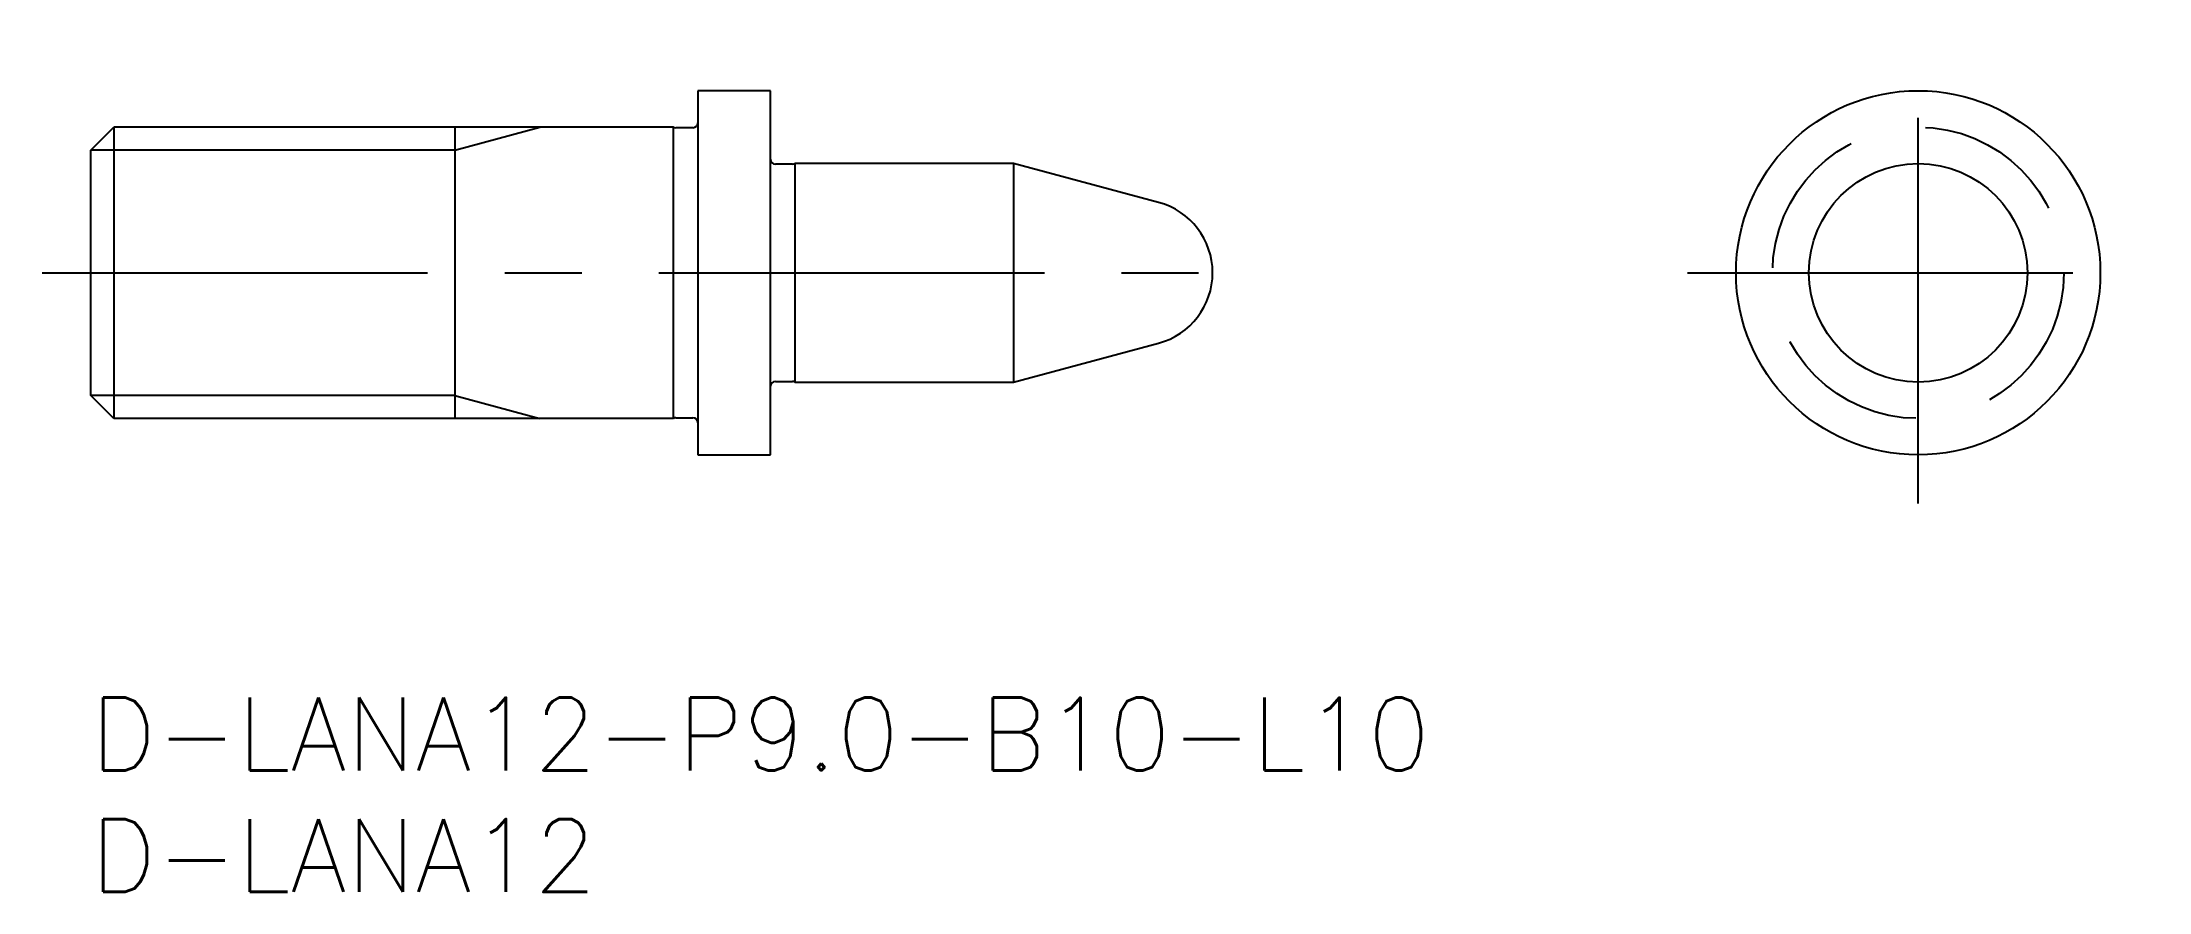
# Model space of a CAD drawing. Extents: x -2 to 84.8, y -8 to 27.
import ezdxf

# ---------------------------------------------------------------- set-up
doc = ezdxf.new("R2010")
doc.units = 0
doc.header["$LTSCALE"] = 0.5
doc.linetypes.add('CENTER', pattern=[50.8, 31.75, -6.35, 6.35, -6.35])
doc.linetypes.add('DASHED', pattern=[19.05, 12.7, -6.35])
for name, color, linetype in [('MSM_CENTER', 1, 'CENTER'), ('MSM_CONTINUOUS', 7, 'CONTINUOUS'), ('MSM_DASHED', 4, 'DASHED'), ('MSM_NARROW', 5, 'CONTINUOUS'), ('MSM_PART_NUMBER', 7, 'CONTINUOUS')]:
    doc.layers.add(name, color=color, linetype=linetype)
doc.styles.get("Standard").update_dxf_attribs({"font": 'txt.shx', "height": 0.5, "bigfont": 'bigfont.shx'})

# ---------------------------------------------------------------- blocks, each defined once
blk = doc.blocks.new('*U18')
at = {"layer": 'MSM_PART_NUMBER'}
blk.add_text('D-LANA12-P9.0-B10-L10', height=3, dxfattribs=at).set_placement((0, -3))
blk = doc.blocks.new('*U19')
at = {"layer": 'MSM_PART_NUMBER'}
blk.add_text('D-LANA12', height=3, dxfattribs=at).set_placement((0, -8))

msp = doc.modelspace()

# ---------------------------------------------------------------- linework, layer by layer
at = {"layer": 'MSM_CENTER'}
for p, q in [((75.259, 8), (75.259, 27)), ((-2, 17.5), (48.201, 17.5)), ((65.759, 17.5), (84.759, 17.5))]:
    msp.add_line(p, q, dxfattribs=at)
at = {"layer": 'MSM_CONTINUOUS'}
for p, q in [((28, 25), (25, 25)), ((25, 25), (25, 10)), ((28, 10), (28, 25)), ((0, 22.553), (0.947, 23.5)), ((24, 23.5), (0.947, 23.5)), ((0.947, 23.5), (0.947, 11.5)), ((15, 23.5), (15, 11.5)), ((24, 11.5), (24, 23.5)), ((24.8, 23.475), (24.097, 23.475)), ((0, 12.447), (0, 22.553)), ((28.903, 21.975), (28.2, 21.975)), ((38, 22), (29, 22)), ((29, 22), (29, 13)), ((43.98, 20.398), (38, 22)), ((38, 22), (38, 13)), ((38, 13), (43.98, 14.602)), ((28.2, 13.025), (28.903, 13.025)), ((0.947, 11.5), (0, 12.447)), ((29, 13), (38, 13)), ((24, 11.5), (0.947, 11.5)), ((24.097, 11.525), (24.8, 11.525)), ((25, 10), (28, 10))]:
    msp.add_line(p, q, dxfattribs=at)
for radius in [7.5, 4.5]:
    msp.add_circle((75.259, 17.5), radius, dxfattribs=at)
for centre, radius, start, end in [((24.097, 23.675), 0.2, 241.04498, 270), ((24.8, 23.675), 0.2, 270, 0), ((28.2, 22.175), 0.2, 180, 270), ((28.903, 22.175), 0.2, 270, 298.95502), ((43.203, 17.5), 3, 285, 75), ((28.2, 12.825), 0.2, 90, 180), ((28.903, 12.825), 0.2, 61.04498, 90), ((24.097, 11.325), 0.2, 90, 118.95502), ((24.8, 11.325), 0.2, 0, 90)]:
    msp.add_arc(centre, radius, start, end, dxfattribs=at)
at = {"layer": 'MSM_DASHED'}
msp.add_circle((75.259, 17.5), 6, dxfattribs=at)
at = {"layer": 'MSM_NARROW'}
for p, q in [((15, 22.553), (18.5, 23.5)), ((15, 22.553), (0, 22.553)), ((15, 12.447), (0, 12.447)), ((15, 12.447), (18.5, 11.5))]:
    msp.add_line(p, q, dxfattribs=at)

# ---------------------------------------------------------------- block references
at = {"layer": 'MSM_CONTINUOUS'}
for name in ['*U18', '*U19']:
    msp.add_blockref(name, (0, 0), dxfattribs=at)

doc.saveas('drawing.dxf')
